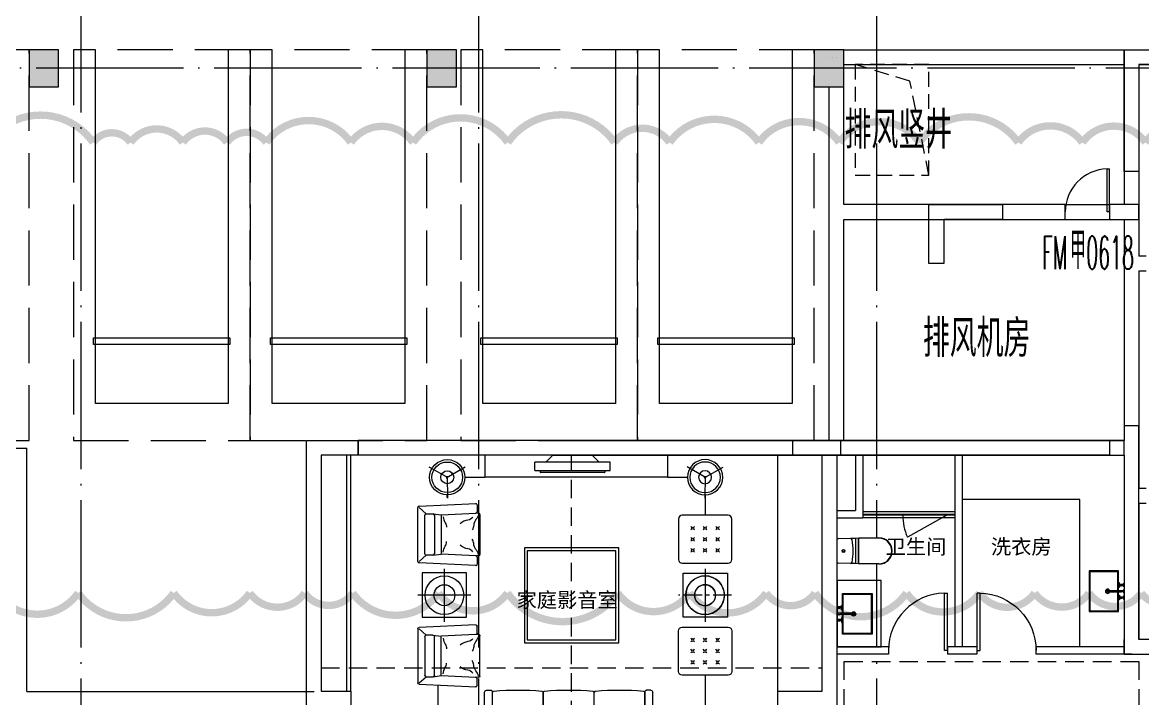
# Model space of a CAD drawing. Header units: millimetres. Extents: x 1337745 to 1642153, y -192803 to 266425.
# Drawn here: x 1454055 to 1469262, y 95055 to 104231 of the extents above; entities that cross this region are included whole.
import ezdxf
from ezdxf.enums import TextEntityAlignment as Align

# ---------------------------------------------------------------- set-up
doc = ezdxf.new("R2010")
doc.units = ezdxf.units.MM
doc.header["$LTSCALE"] = 1000
doc.header["$MEASUREMENT"] = 0
for name, pattern in [('( Hidden )', [0.375, 0.25, -0.125]), ('__附着_A09-停车位、行车流线模块_TEN24RUY_设计区$0$DASH', [0.35, 0.25, -0.1]), ('CENTER', [2, 1.25, -0.25, 0.25, -0.25]), ('DOTE', [2.42, 2, -0.2, 0.02, -0.2]), ('HIDDEN', [0.375, 0.25, -0.125]), ('HIDDEN2', [4.7625, 3.175, -1.5875])]:
    doc.linetypes.add(name, pattern=pattern)
for name, color, linetype in [('__附着_A09-停车位、行车流线模块_TEN24RUY_设计区$0$STD-PARK', 103, '__附着_A09-停车位、行车流线模块_TEN24RUY_设计区$0$DASH'), ('A-PUB_DIM', 3, 'Continuous'), ('COLUMN', 2, 'Continuous'), ('DOOR_FIRE', 4, 'Continuous'), ('DOOR_FIRE_TEXT', 7, 'Continuous'), ('DOTE', 16, 'DOTE'), ('IE-FURN', 33, 'Continuous'), ('P-FURN-高柜', 5, 'Continuous'), ('P-卫生隔断', 30, 'Continuous'), ('P-固定家具（悬空）', 142, 'Continuous'), ('P-洁具', 31, 'Continuous'), ('P-活动家具', 146, 'Continuous'), ('PUB_HATCH', 8, 'Continuous'), ('PUB_TEXT', 7, 'Continuous'), ('REF', 8, 'HIDDEN2'), ('WALL', 2, 'Continuous'), ('WALL1', 51, 'Continuous'), ('WINDOW', 4, 'Continuous'), ('剪力墙', 6, 'Continuous'), ('文字标注', 255, 'Continuous'), ('砖墙', 30, 'Continuous')]:
    doc.layers.add(name, color=color, linetype=linetype)
doc.layers.add('furniture', color=6, linetype='Continuous', lineweight=13)
doc.layers.add('投影线-细虚线', color=15, linetype='Continuous', lineweight=0)
doc.styles.add('_TCH_DIM_T3', font='SIMPLEX', dxfattribs={"width": 0.705882, "bigfont": 'GBCBIG'})
doc.styles.add('_TCH_WINDOW', font='SIMPLEX.shx', dxfattribs={"width": 0.6, "height": 3.5, "bigfont": 'GBCBIG.shx'})
doc.styles.get("Standard").update_dxf_attribs({"font": 'GBENOR', "bigfont": 'GBCBIG'})
doc.styles.add('黑体', font='SIMHEI.TTF')
doc.dimstyles.new('_TCH_ARCH&&50', dxfattribs={"dimtxt": 148.75, "dimasz": 50, "dimexe": 125, "dimexo": 150, "dimgap": 50, "dimtad": 1, "dimdec": 0, "dimzin": 0, "dimdsep": 46, "dimtxsty": '_TCH_DIM_T3', "dimblk": 'ARCHTICK', "dimcen": 0.09, "dimclrt": 7, "dimazin": 2, "dimtfac": 1, "dimtdec": 0, "dimtix": 1, "dimtmove": 2, "dimatfit": 3, "dimfxl": 1, "dimtolj": 1, "dimtzin": 0, "dimarcsym": 0})

# ---------------------------------------------------------------- blocks, each defined once
blk = doc.blocks.new('_ArchTick')
at = {"color": 0, "linetype": 'ByBlock', "const_width": 0.4}
blk.add_lwpolyline([(-0.5, -0.5), (0.5, 0.5)], dxfattribs=at)
blk = doc.blocks.new('*D49')
at = {"layer": 'A-PUB_DIM', "color": 0, "lineweight": -2, "transparency": 16777216}
for p, q in [((2969090, -686126), (2969126, -685805)), ((2969112, -685929), (2969212, -685940)), ((2969189, -686137), (2969226, -685816))]:
    blk.add_line(p, q, dxfattribs=at)
at = {"layer": 'Defpoints', "color": 0, "transparency": 16777216}
for p in [(2969212, -685940), (2969073, -686275), (2969173, -686286)]:
    blk.add_point(p, dxfattribs=at)
at = {"layer": 'A-PUB_DIM', "color": 0, "lineweight": -2, "transparency": 16777216, "xscale": 50, "yscale": 50, "zscale": 50}
for p, rotation in [((2969112, -685929), 173.5415813661932), ((2969212, -685940), 353.5415813661932)]:
    blk.add_blockref('_ArchTick', p, dxfattribs=dict(at, rotation=rotation))
at = {"layer": 'A-PUB_DIM', "color": 7, "transparency": 16777216, "insert": (2968954, -685773), "char_height": 148.8, "attachment_point": 5, "rotation": 353.5416, "style": '_TCH_DIM_T3'}
blk.add_mtext('\\A1;100', dxfattribs=at)
blk = doc.blocks.new('*D50')
at = {"layer": 'A-PUB_DIM', "color": 0, "lineweight": -2, "transparency": 16777216}
for p, q in [((2969189, -686137), (2969226, -685816)), ((2969212, -685940), (2970007, -686030)), ((2969984, -686227), (2970021, -685906))]:
    blk.add_line(p, q, dxfattribs=at)
at = {"layer": 'Defpoints', "color": 0, "transparency": 16777216}
for p in [(2970007, -686030), (2969173, -686286), (2969967, -686376)]:
    blk.add_point(p, dxfattribs=at)
at = {"layer": 'A-PUB_DIM', "color": 0, "lineweight": -2, "transparency": 16777216, "xscale": 50, "yscale": 50, "zscale": 50}
for p, rotation in [((2969212, -685940), 173.5415813662123), ((2970007, -686030), 353.5415813662123)]:
    blk.add_blockref('_ArchTick', p, dxfattribs=dict(at, rotation=rotation))
at = {"layer": 'A-PUB_DIM', "color": 7, "transparency": 16777216, "insert": (2969623, -685862), "char_height": 148.8, "attachment_point": 5, "rotation": 353.5416, "style": '_TCH_DIM_T3'}
blk.add_mtext('\\A1;800', dxfattribs=at)
blk = doc.blocks.new('*D51')
at = {"layer": 'A-PUB_DIM', "color": 0, "lineweight": -2, "transparency": 16777216}
for p, q in [((2969984, -686227), (2970021, -685906)), ((2970084, -686239), (2970120, -685917)), ((2970007, -686030), (2969957, -686024)), ((2970007, -686030), (2970106, -686041)), ((2970106, -686041), (2970156, -686047))]:
    blk.add_line(p, q, dxfattribs=at)
at = {"layer": 'Defpoints', "color": 0, "transparency": 16777216}
for p in [(2970106, -686041), (2969967, -686376), (2970067, -686388)]:
    blk.add_point(p, dxfattribs=at)
at = {"layer": 'A-PUB_DIM', "color": 0, "lineweight": -2, "transparency": 16777216, "xscale": 50, "yscale": 50, "zscale": 50}
for p, rotation in [((2970007, -686030), 353.5415813663083), ((2970106, -686041), 173.5415813663083)]:
    blk.add_blockref('_ArchTick', p, dxfattribs=dict(at, rotation=rotation))
at = {"layer": 'A-PUB_DIM', "color": 7, "transparency": 16777216, "insert": (2970070, -685912), "char_height": 148.8, "attachment_point": 5, "rotation": 353.5416, "style": '_TCH_DIM_T3'}
blk.add_mtext('\\A1;100', dxfattribs=at)
blk = doc.blocks.new('*D52')
at = {"layer": 'A-PUB_DIM', "color": 0, "lineweight": -2, "transparency": 16777216}
for p, q in [((2970084, -686239), (2970120, -685917)), ((2970106, -686041), (2971596, -686210)), ((2971574, -686407), (2971611, -686086))]:
    blk.add_line(p, q, dxfattribs=at)
at = {"layer": 'Defpoints', "color": 0, "transparency": 16777216}
for p in [(2971596, -686210), (2970067, -686388), (2971557, -686556)]:
    blk.add_point(p, dxfattribs=at)
at = {"layer": 'A-PUB_DIM', "color": 0, "lineweight": -2, "transparency": 16777216, "xscale": 50, "yscale": 50, "zscale": 50}
for p, rotation in [((2970106, -686041), 173.5415813662086), ((2971596, -686210), 353.5415813662086)]:
    blk.add_blockref('_ArchTick', p, dxfattribs=dict(at, rotation=rotation))
at = {"layer": 'A-PUB_DIM', "color": 7, "transparency": 16777216, "insert": (2970865, -686002), "char_height": 148.8, "attachment_point": 5, "rotation": 353.5416, "style": '_TCH_DIM_T3'}
blk.add_mtext('\\A1;1500', dxfattribs=at)
blk = doc.blocks.new('*D53')
at = {"layer": 'A-PUB_DIM', "color": 0, "lineweight": -2, "transparency": 16777216}
for p, q in [((2971574, -686407), (2971611, -686086)), ((2971773, -686430), (2971809, -686108)), ((2971596, -686210), (2971795, -686233))]:
    blk.add_line(p, q, dxfattribs=at)
at = {"layer": 'Defpoints', "color": 0, "transparency": 16777216}
for p in [(2971795, -686233), (2971557, -686556), (2971756, -686579)]:
    blk.add_point(p, dxfattribs=at)
at = {"layer": 'A-PUB_DIM', "color": 0, "lineweight": -2, "transparency": 16777216, "xscale": 50, "yscale": 50, "zscale": 50}
for p, rotation in [((2971596, -686210), 173.5415813662357), ((2971795, -686233), 353.5415813662357)]:
    blk.add_blockref('_ArchTick', p, dxfattribs=dict(at, rotation=rotation))
at = {"layer": 'A-PUB_DIM', "color": 7, "transparency": 16777216, "insert": (2971710, -686098), "char_height": 148.8, "attachment_point": 5, "rotation": 353.5416, "style": '_TCH_DIM_T3'}
blk.add_mtext('\\A1;200', dxfattribs=at)
blk = doc.blocks.new('*D54')
at = {"layer": 'A-PUB_DIM', "color": 0, "lineweight": -2, "transparency": 16777216}
for p, q in [((2971773, -686430), (2971809, -686108)), ((2971795, -686233), (2971746, -686227)), ((2971795, -686233), (2971895, -686244)), ((2971872, -686441), (2971909, -686120)), ((2971895, -686244), (2971944, -686249))]:
    blk.add_line(p, q, dxfattribs=at)
at = {"layer": 'Defpoints', "color": 0, "transparency": 16777216}
for p in [(2971895, -686244), (2971756, -686579), (2971855, -686590)]:
    blk.add_point(p, dxfattribs=at)
at = {"layer": 'A-PUB_DIM', "color": 0, "lineweight": -2, "transparency": 16777216, "xscale": 50, "yscale": 50, "zscale": 50}
for p, rotation in [((2971795, -686233), 353.5415813662057), ((2971895, -686244), 173.5415813662057)]:
    blk.add_blockref('_ArchTick', p, dxfattribs=dict(at, rotation=rotation))
at = {"layer": 'A-PUB_DIM', "color": 7, "transparency": 16777216, "insert": (2971829, -686375), "char_height": 148.8, "attachment_point": 5, "rotation": 353.5416, "style": '_TCH_DIM_T3'}
blk.add_mtext('\\A1;100', dxfattribs=at)
blk = doc.blocks.new('*D55')
at = {"layer": 'A-PUB_DIM', "color": 0, "lineweight": -2, "transparency": 16777216}
for p, q in [((2971872, -686441), (2971909, -686120)), ((2971895, -686244), (2972789, -686345)), ((2972767, -686542), (2972803, -686221))]:
    blk.add_line(p, q, dxfattribs=at)
at = {"layer": 'Defpoints', "color": 0, "transparency": 16777216}
for p in [(2972789, -686345), (2971855, -686590), (2972750, -686691)]:
    blk.add_point(p, dxfattribs=at)
at = {"layer": 'A-PUB_DIM', "color": 0, "lineweight": -2, "transparency": 16777216, "xscale": 50, "yscale": 50, "zscale": 50}
for p, rotation in [((2971895, -686244), 173.5415813662135), ((2972789, -686345), 353.5415813662135)]:
    blk.add_blockref('_ArchTick', p, dxfattribs=dict(at, rotation=rotation))
at = {"layer": 'A-PUB_DIM', "color": 7, "transparency": 16777216, "insert": (2972356, -686171), "char_height": 148.8, "attachment_point": 5, "rotation": 353.5416, "style": '_TCH_DIM_T3'}
blk.add_mtext('\\A1;900', dxfattribs=at)
blk = doc.blocks.new('*D56')
at = {"layer": 'A-PUB_DIM', "color": 0, "lineweight": -2, "transparency": 16777216}
for p, q in [((2972767, -686542), (2972803, -686221)), ((2972866, -686553), (2972902, -686232)), ((2972789, -686345), (2972888, -686356))]:
    blk.add_line(p, q, dxfattribs=at)
at = {"layer": 'Defpoints', "color": 0, "transparency": 16777216}
for p in [(2972888, -686356), (2972750, -686691), (2972849, -686703)]:
    blk.add_point(p, dxfattribs=at)
at = {"layer": 'A-PUB_DIM', "color": 0, "lineweight": -2, "transparency": 16777216, "xscale": 50, "yscale": 50, "zscale": 50}
for p, rotation in [((2972789, -686345), 173.5415813661332), ((2972888, -686356), 353.5415813661332)]:
    blk.add_blockref('_ArchTick', p, dxfattribs=dict(at, rotation=rotation))
at = {"layer": 'A-PUB_DIM', "color": 7, "transparency": 16777216, "insert": (2973078, -686239), "char_height": 148.8, "attachment_point": 5, "rotation": 353.5416, "style": '_TCH_DIM_T3'}
blk.add_mtext('\\A1;100', dxfattribs=at)
blk = doc.blocks.new('__附着_A09-停车位、行车流线模块_TEN24RUY_设计区$0$停车位1')
at = {"layer": '__附着_A09-停车位、行车流线模块_TEN24RUY_设计区$0$STD-PARK', "linetype": '__附着_A09-停车位、行车流线模块_TEN24RUY_设计区$0$DASH', "ltscale": 3}
for p, q in [((-168810, -21850), (-171210, -21850)), ((-171210, -21850), (-171210, -27150)), ((-168810, -27150), (-168810, -21850)), ((-171210, -27150), (-168810, -27150))]:
    blk.add_line(p, q, dxfattribs=at)
at = {"layer": 'Defpoints', "color": 9, "linetype": 'ByBlock', "ltscale": 1200}
for p, q in [((-170910, -26650), (-170910, -21850)), ((-169110, -21850), (-169110, -26650)), ((-170935, -25850), (-170935, -25758)), ((-170935, -25758), (-169085, -25758)), ((-169085, -25850), (-170935, -25850)), ((-169085, -25758), (-169085, -25850)), ((-169110, -26650), (-170910, -26650))]:
    blk.add_line(p, q, dxfattribs=at)
blk = doc.blocks.new('_FZH')
blk.add_lwpolyline([(-0.5, -0.5), (0.5, -0.5), (0.5, 0.5), (-0.5, 0.5)], close=True)
at = {"layer": 'PUB_HATCH'}
blk.add_solid([(-0.5, -0.5), (0.5, -0.5), (-0.5, 0.5), (0.5, 0.5)], dxfattribs=at)
blk = doc.blocks.new('A$C71264A39')
at = {"layer": '剪力墙', "color": 6}
for p, q in [((-80750, 11200), (-80150, 11200)), ((-80750, 11000), (-80750, 11200)), ((-80350, 11000), (-80750, 11000)), ((-80350, 7800), (-80350, 11000)), ((-80150, 11000), (-80150, 7600)), ((-80950, 7600), (-80950, 7800)), ((-80950, 7800), (-80350, 7800))]:
    blk.add_line(p, q, dxfattribs=at)
at = {"layer": '剪力墙'}
for points in [[(-76250, 16500), (-75850, 16500), (-75850, 16300), (-76050, 16300), (-76050, 14850), (-76250, 14850), (-76250, 16500)], [(-75850, 8500), (-76050, 8500), (-76050, 11100), (-76050, 11400), (-76250, 11400), (-76250, 11200), (-76450, 11200), (-76450, 11000), (-76250, 11000), (-76250, 8300), (-75850, 8300), (-75850, 8500)]]:
    blk.add_lwpolyline(points, dxfattribs=at)
at = {"layer": '剪力墙', "color": 6}
for points in [[(-78900, 14400), (-77900, 14400), (-77900, 14200), (-78700, 14200), (-78700, 13600), (-78900, 13600), (-78900, 14400)], [(-87350, 11200), (-86650, 11200), (-86650, 11000), (-87150, 11000), (-87150, 7800), (-86750, 7800), (-86750, 7600), (-87350, 7600), (-87350, 11200)], [(-80150, 11200), (-80100, 11200), (-80100, 11000), (-80150, 11000)]]:
    blk.add_lwpolyline(points, dxfattribs=at)
blk = doc.blocks.new('A$C7F7A49FB')
at = {"layer": 'WALL'}
for p, q in [((-200, 200), (-200, -1900)), ((-200, 200), (7400, 200)), ((0, 0), (0, -2000)), ((0, 0), (7200, 0)), ((-200, -2100), (-200, -2700)), ((0, -2000), (0, -2600)), ((-200, -2700), (-200, -5100)), ((100, -2600), (0, -2600)), ((0, -2800), (100, -2800)), ((0, -2800), (0, -5200)), ((-200, -5300), (-200, -5850)), ((0, -5200), (0, -5750)), ((100, -5750), (0, -5750)), ((-200, -5850), (-200, -8000)), ((0, -5950), (100, -5950)), ((0, -5950), (0, -7800)), ((200, -7800), (0, -7800)), ((-200, -8000), (200, -8000))]:
    blk.add_line(p, q, dxfattribs=at)
blk = doc.blocks.new('$DorLib2D$00000001')
for p, q in [((0.45, 0.975), (0.5, 0.975)), ((0.45, 0), (0.45, 0.975)), ((0.5, 0), (0.5, 0.975)), ((0.5, 0), (0.45, 0))]:
    blk.add_line(p, q)
at = {"lineweight": 13}
blk.add_arc((0.475, 0), 0.975, 91.4693, 180, dxfattribs=at)
blk = doc.blocks.new('A$C175371E0')
at = {"layer": 'furniture', "color": 8}
for p, q in [((-180, 161), (-194, 175)), ((-158, 161), (-144, 175)), ((-11, 161), (-25, 175)), ((11, 161), (25, 175)), ((158, 161), (144, 175)), ((180, 161), (194, 175)), ((-180, 140), (-194, 126)), ((-180, 11), (-194, 25)), ((-158, 140), (-144, 126)), ((-158, 11), (-144, 25)), ((-11, 140), (-25, 126)), ((-11, 11), (-25, 25)), ((11, 140), (25, 126)), ((11, 11), (25, 25)), ((158, 140), (144, 126)), ((158, 11), (144, 25)), ((180, 140), (194, 126)), ((180, 11), (194, 25)), ((-180, -11), (-194, -25)), ((-180, -140), (-194, -126)), ((-158, -11), (-144, -25)), ((-158, -140), (-144, -126)), ((-11, -11), (-25, -25)), ((-11, -140), (-25, -126)), ((11, -11), (25, -25)), ((11, -140), (25, -126)), ((158, -11), (144, -25)), ((158, -140), (144, -126)), ((180, -11), (194, -25)), ((180, -140), (194, -126)), ((-180, -161), (-194, -175)), ((-158, -161), (-144, -175)), ((-11, -161), (-25, -175)), ((11, -161), (25, -175)), ((158, -161), (144, -175)), ((180, -161), (194, -175))]:
    blk.add_line(p, q, dxfattribs=at)
for centre in [(-169, 151), (0, 151), (169, 151), (-169, 0), (0, 0), (169, 0), (-169, -151), (0, -151), (169, -151)]:
    blk.add_circle(centre, 15, dxfattribs=at)
at = {"layer": 'IE-FURN'}
blk.add_lwpolyline([(-362, 275), (-362, -275, 0.414214), (-312, -325), (312, -325, 0.414214), (362, -275), (362, 275, 0.414214), (312, 325), (-312, 325, 0.414214)], format="xyb", close=True, dxfattribs=at)
blk = doc.blocks.new('uio')
at = {"lineweight": 5, "ltscale": 0.03}
for p, q in [((-104844, -966881), (-104736, -966120)), ((-104716, -966104), (-103987, -966174)), ((-104621, -966207), (-104099, -966257)), ((-103970, -966193), (-104007, -966961)), ((-104651, -966317), (-104642, -966224)), ((-104651, -966317), (-104648, -966429)), ((-104651, -966317), (-104648, -966429)), ((-104112, -966387), (-104634, -966338)), ((-104112, -966387), (-104634, -966338)), ((-104091, -966371), (-104115, -966479)), ((-104091, -966371), (-104115, -966479)), ((-104082, -966277), (-104091, -966371)), ((-104082, -966277), (-104091, -966371)), ((-104714, -966896), (-104648, -966429)), ((-104115, -966479), (-104648, -966429)), ((-104115, -966479), (-104138, -966950)), ((-104734, -966912), (-104828, -966903)), ((-104719, -966931), (-104714, -966896)), ((-104160, -967004), (-104702, -966952)), ((-104140, -966986), (-104138, -966950)), ((-104028, -966979), (-104121, -966970))]:
    blk.add_line(p, q, dxfattribs=at)
for p, q in [((-104651, -966317), (-104642, -966224)), ((-104115, -966479), (-104648, -966429))]:
    blk.add_line(p, q)
for centre, start, end in [((-104718, -966123), 84.5739, 171.9109), ((-104623, -966226), 84.5739, 174.5739), ((-104623, -966226), 84.5739, 174.5739), ((-103989, -966192), 357.2369, 84.5739), ((-104632, -966319), 174.5739, 264.5739), ((-104632, -966319), 174.5739, 264.5739), ((-104110, -966369), 264.5739, 354.5739), ((-104110, -966369), 264.5739, 354.5739), ((-104101, -966276), 354.5739, 84.5739), ((-104101, -966276), 354.5739, 84.5739), ((-104826, -966884), 171.9109, 264.5739), ((-104733, -966893), 264.5739, 351.9109), ((-104701, -966934), 171.9109, 264.5739), ((-104119, -966951), 177.2369, 264.5739), ((-104029, -966960), 274.8838, 7.5468), ((-104158, -966985), 264.5739, 357.2369)]:
    blk.add_arc(centre, 18.7, start, end, dxfattribs=at)
at = {"layer": 'furniture', "color": 8}
for p, q in [((-104718, -966123), (-104642, -966224)), ((-103989, -966192), (-104082, -966277))]:
    blk.add_line(p, q, dxfattribs=at)
for points in [[(-104624, -966459, -0.157856), (-104544, -966495, 0.195258), (-104485, -966517, 0.506042)], [(-104144, -966505, 0.157856), (-104230, -966525, -0.195258), (-104291, -966535, -0.506042)], [(-104655, -966859, 0.215808), (-104609, -966798, -0.158378), (-104551, -966698, -0.75133)], [(-104655, -966859, 0.215808), (-104609, -966798, -0.158378), (-104551, -966698, -0.75133)], [(-104189, -966903, -0.215808), (-104222, -966835, 0.158378), (-104261, -966726, 0.75133)], [(-104189, -966903, -0.215808), (-104222, -966835, 0.158378), (-104261, -966726, 0.75133)], [(-104701, -966934, 0.13045), (-104627, -966906, -0.166434), (-104547, -966883, 0.138962), (-104485, -966868, -0.132288)], [(-104701, -966934, 0.13045), (-104627, -966906, -0.166434), (-104547, -966883, 0.138962), (-104485, -966868, -0.132288)], [(-104158, -966985, -0.13045), (-104225, -966944, 0.166434), (-104299, -966906, -0.138962), (-104358, -966880, 0.132288)], [(-104158, -966985, -0.13045), (-104225, -966944, 0.166434), (-104299, -966906, -0.138962), (-104358, -966880, 0.132288)]]:
    blk.add_lwpolyline(points, format="xyb", dxfattribs=at)
blk = doc.blocks.new('A$C394A4696')
at = {"layer": 'IE-FURN'}
for p, q in [((-810, 1114), (-810, 1051)), ((-810, 1114), (-810, 1051)), ((-27, 1141), (-783, 1141)), ((-200, 1051), (-200, 1123)), ((-126, 1033), (-792, 1033)), ((-126, 344), (-792, 344)), ((-782, 344), (-108, 344)), ((-782, 344), (-108, 344)), ((-782, 344), (-108, 344)), ((-782, 344), (-108, 344)), ((-782, 344), (-108, 344)), ((-782, 344), (-108, 344)), ((-108, 326), (-108, -1015)), ((-782, -344), (-108, -344)), ((-782, -344), (-108, -344)), ((-782, -344), (-108, -344)), ((-782, -344), (-108, -344)), ((-782, -344), (-108, -344)), ((-782, -344), (-108, -344)), ((-810, -1114), (-810, -1051)), ((-810, -1114), (-810, -1051)), ((-126, -1033), (-792, -1033)), ((-782, -1033), (-108, -1033)), ((-782, -1033), (-108, -1033)), ((-200, -1051), (-200, -1123)), ((-27, -1141), (-783, -1141))]:
    blk.add_line(p, q, dxfattribs=at)
blk.add_lwpolyline([(0, -1114), (0, 1114)], dxfattribs=at)
at = {"layer": 'IE-FURN', "color": 8}
for points in [[(-236, 1015, -0.414214), (-218, 1033), (-126, 1033, -0.414214), (-108, 1015), (-108, 362, -0.414214), (-126, 344), (-218, 344, -0.414214), (-236, 362, -0.097845)], [(-236, 326, -0.414214), (-218, 344), (-126, 344, -0.414214), (-108, 326), (-108, -326, -0.414214), (-126, -344), (-218, -344, -0.414214), (-236, -326, -0.097845)], [(-236, 362, 0.414214), (-218, 344), (-126, 344, 0.414214), (-108, 362), (-108, 326, 0.414214), (-126, 344), (-218, 344, 0.414214), (-236, 326, 1.773437)], [(-236, -1015, 0.414214), (-218, -1033), (-126, -1033, 0.414214), (-108, -1015), (-108, -362, 0.414214), (-126, -344), (-218, -344, 0.414214), (-236, -362, 0.097845)], [(-236, -326, 0.414214), (-218, -344), (-126, -344, 0.414214), (-108, -326), (-108, -362, 0.414214), (-126, -344), (-218, -344, 0.414214), (-236, -362, 1.773437)]]:
    blk.add_lwpolyline(points, format="xyb", close=True, dxfattribs=at)
at = {"layer": 'IE-FURN'}
for centre, radius, start, end in [((-783, 1114), 26.8, 90, 180), ((-783, 1114), 26.8, 90, 180), ((-182, 1123), 18, 90, 180), ((-27, 1114), 26.8, 0, 90), ((3180, 689), 3993, 175.3139, 184.6861), ((-792, 1051), 18, 180, 270), ((-792, 1051), 18, 180, 270), ((-782, 1015), 18, 90, 180), ((-182, 1051), 18, 180, 270), ((-126, 1015), 18, 0, 90), ((3180, 0), 3993, 175.3139, 184.6861), ((-782, 362), 18, 180, 270), ((-782, 362), 18, 180, 270), ((-782, 326), 18, 90, 180), ((-782, 326), 18, 90, 180), ((-126, 326), 18, 0, 90), ((3180, -689), 3993, 175.3139, 184.6861), ((-783, -368), 18, 90, 180), ((-782, -326), 18, 180, 270), ((-782, -326), 18, 180, 270), ((-782, -362), 18, 90, 180), ((-792, -1051), 18, 90, 180), ((-792, -1051), 18, 90, 180), ((-782, -1015), 18, 180, 270), ((-782, -1015), 18, 180, 270), ((-182, -1051), 18, 90, 180), ((-783, -1114), 26.8, 180, 270), ((-783, -1114), 26.8, 180, 270), ((-182, -1123), 18, 180, 270), ((-27, -1114), 26.8, 270, 0)]:
    blk.add_arc(centre, radius, start, end, dxfattribs=at)
at = {"layer": 'IE-FURN', "color": 161}
blk.add_arc((-126, -1015), 18, 270, 0, dxfattribs=at)
blk = doc.blocks.new('IFF-Lamp400')
at = {"lineweight": 5, "ltscale": 0.03}
for p, q in [((-7, -12), (116, 205)), ((-7, -12), (116, 205)), ((13, 0), (-236, -2)), ((13, 0), (-236, -2)), ((-7, 11), (120, -203)), ((-7, 11), (120, -203))]:
    blk.add_line(p, q, dxfattribs=at)
at = {"lineweight": 5, "ltscale": 0.03, "const_width": 6.67}
for points in [[(95, 167), (115, 203)], [(95, 167), (115, 203)], [(-192, -2), (-233, -2)], [(-192, -2), (-233, -2)], [(98, -166), (118, -201)], [(98, -166), (118, -201)]]:
    blk.add_lwpolyline(points, dxfattribs=at)
at = {"lineweight": 5, "ltscale": 0.03}
blk.add_circle((0, 0), 200, dxfattribs=at)
at = {"linetype": 'ByBlock'}
for radius in [173, 173, 73.3, 73.3]:
    blk.add_circle((0, 0), radius, dxfattribs=at)
blk = doc.blocks.new('A$C2EEA3612')
at = {"linetype": 'Continuous'}
for p, q in [((-180, 570), (-173, 300)), ((-175, 570), (-168, 300)), ((175, 570), (168, 300)), ((180, 570), (173, 300)), ((-173, 300), (-171, 240)), ((-172, 255), (172, 255)), ((-171, 240), (-169, 187)), ((-169, 187), (-166, 19)), ((-163, 295), (163, 295)), ((-163, 290), (163, 290)), ((169, 187), (166, 19)), ((171, 240), (169, 187)), ((173, 300), (171, 240)), ((-146, 0), (146, 0))]:
    blk.add_line(p, q, dxfattribs=at)
for radius in [20, 15]:
    blk.add_circle((0, 90), radius, dxfattribs=at)
for centre, radius, start, end in [((0, 570), 180, 0, 180), ((0, 570), 175, 0, 180), ((-163, 300), 10, 181.7534, 270), ((-149, 187), 20, 99.8557, 181.7534), ((-163, 300), 5, 181.7534, 270), ((0, -673), 893, 80.1443, 99.8557), ((149, 187), 20, 358.2466, 80.1443), ((163, 300), 5, 270, 358.2466), ((163, 300), 10, 270, 358.2466), ((-146, 20), 20, 181.7534, 270), ((146, 20), 20, 270, 358.2466)]:
    blk.add_arc(centre, radius, start, end, dxfattribs=at)
blk = doc.blocks.new('g3wr')
at = {"color": 251}
blk.add_wipeout([(92376, 176270), (92376, 176416), (92376, 176562), (92382, 176575), (92396, 176582), (92459, 176583), (92576, 176581), (92666, 176589), (92736, 176588), (92946, 176596), (92946, 176591), (93057, 176558), (93057, 176558), (93126, 176416), (93076, 176298), (92946, 176236), (92831, 176244), (92676, 176243), (92576, 176251), (92396, 176250)], dxfattribs=at)
at = {"xscale": -1, "rotation": 270}
blk.add_blockref('A$C2EEA3612', (92376, 176416), dxfattribs=at)
blk = doc.blocks.new('A$C12CE3BE6')
at = {"ltscale": 10}
for p, q in [((180, 469), (200, 469)), ((285, 469), (265, 469)), ((370, 469), (350, 469)), ((220, 412), (160, 412)), ((160, 412), (160, 405)), ((220, 405), (160, 405)), ((180, 412), (180, 435)), ((200, 412), (200, 435)), ((220, 405), (220, 412)), ((265, 260), (265, 435)), ((285, 260), (285, 435)), ((330, 412), (390, 412)), ((330, 405), (330, 412)), ((330, 405), (390, 405)), ((350, 412), (350, 435)), ((370, 412), (370, 435)), ((390, 412), (390, 405))]:
    blk.add_line(p, q, dxfattribs=at)
at = {"color": 8, "ltscale": 10}
for p, q in [((184, 442), (184, 469)), ((195, 442), (195, 469)), ((354, 442), (354, 469)), ((365, 442), (365, 469)), ((182, 422), (182, 442)), ((197, 442), (182, 442)), ((197, 422), (182, 422)), ((187, 412), (187, 422)), ((193, 412), (193, 422)), ((197, 422), (197, 442)), ((352, 422), (352, 442)), ((352, 442), (367, 442)), ((352, 422), (367, 422)), ((357, 412), (357, 422)), ((363, 412), (363, 422)), ((367, 422), (367, 442))]:
    blk.add_line(p, q, dxfattribs=at)
at = {"color": 8}
for p, q in [((261, 236), (289, 264)), ((261, 264), (289, 236))]:
    blk.add_line(p, q, dxfattribs=at)
at = {"ltscale": 10}
for points in [[(200, 435), (200, 469), (215, 469), (215, 475), (165, 475), (165, 469), (180, 469), (180, 435)], [(285, 435), (285, 469), (300, 469), (300, 475), (250, 475), (250, 469), (265, 469), (265, 435)], [(370, 435), (370, 469), (385, 469), (385, 475), (335, 475), (335, 469), (350, 469), (350, 435)]]:
    blk.add_lwpolyline(points, dxfattribs=at)
blk.add_lwpolyline([(0, 0), (0, 400), (550, 400), (550, 0)], close=True)
at = {"color": 8}
blk.add_lwpolyline([(10, 10), (10, 390), (540, 390), (540, 10)], close=True, dxfattribs=at)
at = {"color": 8, "ltscale": 10}
for centre in [(190, 409), (360, 409)]:
    blk.add_circle(centre, 3.5, dxfattribs=at)
at = {"color": 8}
for radius in [29.1, 20]:
    blk.add_circle((275, 250), radius, dxfattribs=at)
at = {"ltscale": 10}
blk.add_arc((275, 260), 10, 180, 0, dxfattribs=at)
blk = doc.blocks.new('A$C7F2562B0')
at = {"color": 252}
blk.add_line((3283, 2785), (2746, 2488), dxfattribs=at)
blk.add_arc((3406, 2784), 723, 179.8571, 204.0905, dxfattribs=at)
at = {"layer": 'furniture', "color": 6}
for p, q in [((-508, 3600), (-2992, 3600)), ((-508, 3600), (-508, 3300)), ((-508, 3300), (-2992, 3300))]:
    blk.add_line(p, q, dxfattribs=at)
at = {"layer": 'furniture'}
for p, q in [((-2992, 3600), (-2992, 3300)), ((-2453, 2344), (-2453, 1056)), ((-1173, 2344), (-2453, 2344)), ((-1173, 1056), (-1173, 2344)), ((-2453, 1056), (-1173, 1056))]:
    blk.add_line(p, q, dxfattribs=at)
at = {"layer": 'furniture', "color": 8}
for p, q in [((-1287, 3505), (-2313, 3505)), ((-2313, 3393), (-2313, 3505)), ((-2163, 3505), (-2065, 3600)), ((-2065, 3600), (-1535, 3600)), ((-1535, 3600), (-1437, 3505)), ((-1287, 3393), (-1287, 3505)), ((-2313, 3393), (-1287, 3393)), ((-2238, 3393), (-2238, 3371)), ((-1369, 3363), (-2231, 3363)), ((-1362, 3393), (-1362, 3371)), ((-2413, 2304), (-2413, 1096)), ((-1213, 2304), (-2413, 2304)), ((-1213, 1096), (-1213, 2304)), ((-3539, 1341), (-3539, 2059)), ((0, 2059), (0, 1341)), ((-3180, 1700), (-3899, 1700)), ((-2413, 1096), (-1213, 1096))]:
    blk.add_line(p, q, dxfattribs=at)
at = {"layer": 'furniture', "color": 8, "linetype": 'CENTER', "ltscale": 0.2}
for p, q in [((-3539, 1341), (-3539, 2059)), ((0, 2059), (0, 1341)), ((-3180, 1700), (-3899, 1700)), ((359, 1700), (-359, 1700))]:
    blk.add_line(p, q, dxfattribs=at)
at = {"layer": 'furniture'}
blk.add_lwpolyline([(-3239, 1404), (-3239, 2004), (-3839, 2004), (-3839, 1404)], close=True, dxfattribs=at)
at = {"layer": 'furniture', "color": 6}
blk.add_lwpolyline([(-296, 2000), (304, 2000), (304, 1400), (-296, 1400)], close=True, dxfattribs=at)
at = {"layer": 'furniture', "color": 8}
for centre, radius in [((-3539, 1700), 262), ((-3539, 1700), 142), ((0, 1700), 262), ((0, 1700), 142)]:
    blk.add_circle(centre, radius, dxfattribs=at)
for centre, start, end in [((-2231, 3371), 180, 270), ((-1369, 3371), 270, 0)]:
    blk.add_arc(centre, 7.5, start, end, dxfattribs=at)
at = {"layer": 'furniture', "color": 8, "extrusion": (0, 0, -1)}
for major_axis in [(185, 185), (101, 101)]:
    blk.add_ellipse((0, 1700), major_axis=major_axis, ratio=1, start_param=1.570796326794897, end_param=7.853981633974483, dxfattribs=at)
at = {"layer": 'IE-FURN'}
for p, q in [((-4861, 400), (-4861, 3600)), ((-4811, 400), (-4811, 3600)), ((989, 400), (989, 3600))]:
    blk.add_line(p, q, dxfattribs=at)
at = {"layer": 'P-FURN-高柜', "color": 8}
for points in [[(-3260, 3300), (-2992, 3300)], [(-508, 3300), (-240, 3300)], [(-3500, 3026), (-3500, 3060)], [(0, 3060), (0, 2784)], [(0, 616), (0, 0), (-711, 0)], [(-3626, 480), (-3626, 0), (-2992, 0)]]:
    blk.add_lwpolyline(points, dxfattribs=at)
at = {"layer": 'P-卫生隔断', "color": 142}
for p, q in [((3391, 2830), (2140, 2830)), ((3391, 2750), (2140, 2750))]:
    blk.add_line(p, q, dxfattribs=at)
at = {"layer": 'P-卫生隔断'}
for p, q in [((3391, 2795), (2140, 2795)), ((3391, 2785), (2140, 2785))]:
    blk.add_line(p, q, dxfattribs=at)
at = {"layer": 'P-固定家具（悬空）', "elevation": 0}
blk.add_lwpolyline([(1791, 1900), (1791, 1000), (2390, 1000), (2390, 1900)], close=True, dxfattribs=at)
at = {"layer": 'P-活动家具'}
for p, q in [((5089, 3000), (3491, 3000)), ((5089, 1000), (5089, 3000))]:
    blk.add_line(p, q, dxfattribs=at)
at = {"layer": 'REF', "linetype": 'HIDDEN'}
for p, q in [((-1813, -7484), (-1813, 3600)), ((-5211, 716), (1585, 716))]:
    blk.add_line(p, q, dxfattribs=at)
at = {"layer": 'REF', "linetype": 'HIDDEN', "elevation": 0}
blk.add_lwpolyline([(5889, -3200), (1890, -3200), (1890, 800), (5889, 800)], close=True, dxfattribs=at)
at = {"layer": 'WALL'}
for p, q in [((2040, 3600), (2040, 2850)), ((2140, 3600), (2140, 2750)), ((3391, 3600), (3391, 1000)), ((3491, 3600), (3491, 1000)), ((1790, 2850), (2040, 2850)), ((1790, 2750), (2140, 2750)), ((2489, 1000), (1790, 1000)), ((2489, 1000), (2489, 900)), ((3689, 1000), (3289, 1000)), ((3289, 1000), (3289, 900)), ((3689, 1000), (3689, 900)), ((5691, 1000), (4489, 1000)), ((4489, 1000), (4489, 900)), ((2489, 900), (1790, 900)), ((3689, 900), (3289, 900)), ((5791, 900), (4489, 900))]:
    blk.add_line(p, q, dxfattribs=at)
at = {"layer": 'furniture', "color": 6}
blk.add_blockref('A$C175371E0', (0, 2459), dxfattribs=at)
for name, p, xscale, rotation in [('A$C175371E0', (0, 941), -0.9999999999999997, 179.9999999999999), ('A$C394A4696', (-1852, -400), -1.000000000000001, 90)]:
    blk.add_blockref(name, p, dxfattribs=dict(at, xscale=xscale, rotation=rotation))
at = {"layer": 'IE-FURN'}
for p, xscale, yscale, zscale, rotation in [((-3500, 3300), 1.199999999953434, 1.199999999953434, 1.199999999953434, 90), ((0, 3300), -1.199999999953433, 1.199999999953433, 1.199999999953433, 270)]:
    blk.add_blockref('IFF-Lamp400', p, dxfattribs=dict(at, xscale=xscale, yscale=yscale, zscale=zscale, rotation=rotation))
at = {"layer": 'IE-FURN', "rotation": 95.42610745096003}
blk.add_blockref('uio', (-975577, 15048), dxfattribs=at)
at = {"layer": 'IE-FURN', "xscale": -1.000000000000001, "rotation": 84.5738928507004}
blk.add_blockref('uio', (-975577, -11648), dxfattribs=at)
at = {"layer": 'P-洁具', "extrusion": (0, 0, -1), "zscale": -1, "rotation": 180.000000000005}
blk.add_blockref('g3wr', (90587, 178716), dxfattribs=at)
at = {"layer": 'P-洁具', "xscale": -1.000000000000001, "rotation": 270}
blk.add_blockref('A$C12CE3BE6', (5214, 1479), dxfattribs=at)
at = {"layer": 'P-洁具', "rotation": 90}
blk.add_blockref('A$C12CE3BE6', (2266, 1172), dxfattribs=at)
at = {"layer": 'WINDOW'}
for p, xscale, yscale, zscale, rotation in [((2889, 950), 800.0000000000005, 800.0000000000005, -800.0000000000002, 359.9999999999949), ((4093, 950), -800.0000000000006, 800.0000000000006, -800.0000000000006, 359.9999999999948)]:
    blk.add_blockref('$DorLib2D$00000001', p, dxfattribs=dict(at, xscale=xscale, yscale=yscale, zscale=zscale, rotation=rotation))

msp = doc.modelspace()

# ---------------------------------------------------------------- linework, layer by layer
at = {"layer": '__附着_A09-停车位、行车流线模块_TEN24RUY_设计区$0$STD-PARK', "color": 1, "const_width": 100}
msp.add_lwpolyline([(1453585.9, 102600.5, -0.5205671), (1455015.5, 102600.5, -0.5205671), (1455523.7, 102600.5, -0.5205671), (1456232.7, 102600.5, -0.5205671), (1456832.7, 102600.5, -0.5205671), (1457366.9, 102600.5, -0.5205671), (1458515, 102600.5, -0.5205671), (1459358.4, 102600.5, -0.5205671), (1460645.1, 102600.5, -0.5205671), (1462093.9, 102600.5, -0.5205671), (1462841.8, 102600.5, -0.5205671), (1464052.8, 102600.5, -0.5205671), (1465144.2, 102600.5, -0.5205671), (1466232.6, 102600.5, -0.5205671), (1467574.3, 102600.5, -0.5205671), (1468444.4, 102600.5, -0.5205671), (1469301.1, 102600.5, -0.5205671), (1470672.1, 102600.5, -0.5205671)], format="xyb", dxfattribs=at)
at = {"layer": 'DOOR_FIRE'}
for p, q in [((1468211.9, 101758.2), (1468811.9, 101758.2)), ((1468211.9, 101558.2), (1468811.9, 101558.2))]:
    msp.add_line(p, q, dxfattribs=at)
at = {"layer": 'DOTE'}
for p, q in [((1454847.5, 199388.6, 0), (1454847.5, 86979.4, 0)), ((1460247.5, 199388.6, 0), (1460247.5, 86979.4, 0)), ((1465647.5, 199388.6, 0), (1465647.5, 86979.4, 0)), ((1548200.7, 103608.6), (1441879.4, 103608.6))]:
    msp.add_line(p, q, dxfattribs=at)
at = {"layer": '投影线-细虚线', "linetype": '( Hidden )', "ltscale": 0.8, "elevation": 0}
msp.add_lwpolyline([(1466361.9, 103658.2), (1465361.9, 103658.2), (1465361.9, 102158.2), (1466361.9, 102158.2)], close=True, dxfattribs=at)
msp.add_lwpolyline([(1466361.9, 102158.2), (1466103.6, 103435.1), (1465361.9, 103658.2)], dxfattribs=at)
at = {"layer": '砖墙', "linetype": 'ByBlock'}
for p, q in [((1465011.8, 103758.2, 0), (1465011.8, 103758.2, 0)), ((1465058.5, 103758.2, 0), (1465058.5, 103758.2, 0)), ((1465105.1, 103758.2, 0), (1465105.1, 103758.2, 0)), ((1465205.1, 103858.2, 0), (1469011.9, 103858.2, 0)), ((1469011.9, 103858.2, 0), (1469011.9, 103658.2, 0)), ((1465205.1, 103658.2, 0), (1469011.9, 103658.2, 0)), ((1465005.1, 101658.2, 0), (1465005.1, 103358.6, 0)), ((1465205.1, 101758.2, 0), (1465205.1, 103358.6, 0)), ((1468211.9, 101758.2, 0), (1465205.1, 101758.2, 0)), ((1468211.9, 101558.2, 0), (1468211.9, 101758.2, 0)), ((1469211.9, 101758.2, 0), (1468811.9, 101758.2, 0)), ((1468811.9, 101758.2, 0), (1468811.9, 101558.2, 0)), ((1469211.9, 101558.2, 0), (1469211.9, 101758.2, 0)), ((1465005.1, 98558.2, 0), (1465005.1, 101658.2, 0)), ((1465205.1, 98558.2, 0), (1465205.1, 101558.2, 0)), ((1465205.1, 101558.2, 0), (1468211.9, 101558.2, 0)), ((1468811.9, 101558.2, 0), (1469211.9, 101558.2, 0)), ((1461511.8, 98558.2, 0), (1458611.8, 98558.2, 0)), ((1458611.8, 98358.2, 0), (1458611.8, 98558.2, 0)), ((1461511.6, 98558.2, 0), (1464911.8, 98558.2, 0)), ((1467811.9, 98558.2, 0), (1461511.8, 98558.2, 0)), ((1464911.8, 98558.2, 0), (1461512.1, 98558.2, 0)), ((1465005.1, 98558.2, 0), (1465205.1, 98558.2, 0)), ((1465111.8, 98558.2, 0), (1469011.9, 98558.2, 0)), ((1468811.8, 98558.2, 0), (1465111.8, 98558.2, 0)), ((1469011.9, 98358.2, 0), (1469011.9, 98558.2, 0)), ((1453917.5, 98452.5, 0), (1454117.5, 98452.5, 0)), ((1454117.5, 95152.5, 0), (1454117.5, 98452.5, 0)), ((1461411.8, 98358.2, 0), (1458611.8, 98358.2, 0)), ((1461611.6, 98358.2, 0), (1465011.8, 98358.2, 0)), ((1461611.8, 98358.2, 0), (1467811.9, 98358.2, 0)), ((1465011.8, 98358.2, 0), (1461612.1, 98358.2, 0)), ((1465011.8, 98358.2, 0), (1469011.9, 98358.2, 0)), ((1468811.8, 98358.2, 0), (1465011.8, 98358.2, 0)), ((1469011.8, 95658.2, 0), (1469011.8, 95858.2, 0)), ((1469011.9, 95658.2, 0), (1469211.9, 95658.2, 0)), ((1454117.5, 95152.5, 0), (1458017.5, 95152.5, 0)), ((1464311.4, 94958.2, 0), (1464311.4, 95158.2, 0)), ((1464311.4, 94958.2, 0), (1464311.4, 95158.2, 0))]:
    msp.add_line(p, q, dxfattribs=at)
at = {"layer": '砖墙'}
msp.add_line((1465161.9, 98558.2, 0), (1468935.8, 98558.2, 0), dxfattribs=at)

# ---------------------------------------------------------------- block references
at = {"layer": '__附着_A09-停车位、行车流线模块_TEN24RUY_设计区$0$STD-PARK', "linetype": 'ByBlock', "rotation": 5.808049563462681e-07}
for p in [(1622957.6, 125708.6, 0), (1625957.6, 125708.2, 0), (1628357.6, 125708.6, 0), (1631215.2, 125708.2, 0), (1633615.2, 125708.6, 0)]:
    msp.add_blockref('__附着_A09-停车位、行车流线模块_TEN24RUY_设计区$0$停车位1', p, dxfattribs=at)
at = {"layer": '__附着_A09-停车位、行车流线模块_TEN24RUY_设计区$0$STD-PARK', "linetype": 'ByBlock'}
for p in [(1628357.6, 125708.6, 0), (1631215.2, 125708.2, 0), (1633615.2, 125708.6, 0)]:
    msp.add_blockref('__附着_A09-停车位、行车流线模块_TEN24RUY_设计区$0$停车位1', p, dxfattribs=at)
at = {"layer": '__附着_A09-停车位、行车流线模块_TEN24RUY_设计区$0$STD-PARK'}
msp.add_blockref('A$C7F7A49FB', (1469211.9, 103658.2, 0), dxfattribs=at)
at = {"layer": 'COLUMN'}
for p, xscale, yscale, zscale in [((1454347.5, 103608.6, 0), 399.9999999997656, 500.0000000001928, 500.0000000001927), ((1459747.5, 103608.6, 0), 400.0000000023629, 500.0000000015875, 500.0000000015874), ((1459747.5, 103608.6, 0), 400.0000000023283, 500.0000000015862, 500.0000000015874), ((1465005.1, 103608.6, 0), 399.9999999997133, 500.0000000000247, 500.0000000000247), ((1465005.1, 103608.6, 0), 399.9999999997672, 500.0000000000291, 500.0000000000247)]:
    msp.add_blockref('_FZH', p, dxfattribs=dict(at, xscale=xscale, yscale=yscale, zscale=zscale))
at = {"layer": 'DOOR_FIRE', "xscale": 600, "yscale": 600, "zscale": 200}
msp.add_blockref('$DorLib2D$00000001', (1468511.9, 101658.2, 0), dxfattribs=at)
at = {"layer": 'WALL1'}
msp.add_blockref('A$C71264A39', (1545261.8, 87358.2, 0), dxfattribs=at)

# ---------------------------------------------------------------- texts
at = {"layer": 'DOOR_FIRE_TEXT', "style": '_TCH_WINDOW'}
for s, height, width, p in [('FM', 446.25, 0.423529, (1467897.3, 100883.2, 0)), ('甲', 506.4, 0.6, (1468275.3, 100883.2, 0)), ('0618', 446.25, 0.423529, (1468496.5, 100883.2, 0))]:
    msp.add_text(s, height=height, rotation=360, dxfattribs=dict(at, width=width)).set_placement(p)
at = {"layer": 'PUB_TEXT'}
for s, p in [('排风竖井', (1465217, 102516.3, 0)), ('排风机房', (1466280, 99690.2, 0))]:
    msp.add_text(s, height=506.38, rotation=360, dxfattribs=at).set_placement(p)

# ---------------------------------------------------------------- dimensions: what is measured, and where the dimension line sits
at = {"layer": 'A-PUB_DIM'}
for base, p1, p2, angle, picture, middle in [((1492954.1, 152209.7, 0), (1492854.1, 151861.3, 0), (1492954.1, 151861.3, 0), 360, '*D49', (1492679.1, 152347.2, 0)), ((1493754.1, 152209.7, 0), (1492954.1, 151861.3, 0), (1493754.1, 151861.3, 0), 0, '*D50', (1493354.1, 152334.1, 0)), ((1493854.1, 152209.7, 0), (1493754.1, 151861.3, 0), (1493854.1, 151861.3, 0), 0, '*D51', (1493804.1, 152334.1, 0)), ((1495354.1, 152209.7, 0), (1493854.1, 151861.3, 0), (1495354.1, 151861.3, 0), 360, '*D52', (1494604.1, 152334.1, 0)), ((1495554.1, 152209.7, 0), (1495354.1, 151861.3, 0), (1495554.1, 151861.3, 0), 0, '*D53', (1495454.1, 152334.1, 0)), ((1496554.1, 152209.7, 0), (1495654.1, 151861.3, 0), (1496554.1, 151861.3, 0), 360, '*D55', (1496104.1, 152334.1, 0)), ((1496654.1, 152209.7, 0), (1496554.1, 151861.3, 0), (1496654.1, 151861.3, 0), 360, '*D56', (1496829.1, 152347.2, 0)), ((1495654.1, 152209.7, 0), (1495554.1, 151861.3, 0), (1495654.1, 151861.3, 0), 0, '*D54', (1495604.1, 152072.2, 0))]:
    dim = msp.add_linear_dim(base=base, p1=p1, p2=p2, angle=angle, dimstyle='_TCH_ARCH&&50', dxfattribs=at)
    dim.commit()
    dim.dimension.update_dxf_attribs({"geometry": picture, "text_midpoint": middle, "dimtype": 129, "insert": (-1534570.3, 499813.5)})

# ---------------------------------------------------------------- next in the draw order: block references
at = {"layer": '砖墙'}
msp.add_blockref('A$C7F2562B0', (1463322.6, 94758.1, 0), dxfattribs=at)

# ---------------------------------------------------------------- next in the draw order: linework, layer by layer
at = {"layer": '__附着_A09-停车位、行车流线模块_TEN24RUY_设计区$0$STD-PARK', "color": 1, "const_width": 100}
msp.add_lwpolyline([(1469790.8, 96488.9, -0.5205671), (1469243.8, 96488.9, -0.5205671), (1468535, 96488.9, -0.5205671), (1467796.6, 96488.9, -0.5205671), (1467048.4, 96488.9, -0.5205671), (1466057.3, 96488.9, -0.5205671), (1464815.8, 96488.9, -0.5205671), (1464151.3, 96488.9, -0.5205671), (1463110.7, 96488.9, -0.5205671), (1462137, 96488.9, -0.5205671), (1460639.2, 96488.9, -0.5205671), (1459705.3, 96488.9, -0.5205671), (1458539.4, 96488.9, -0.5205671), (1457888.5, 96488.9, -0.5205671), (1457142.8, 96488.9, -0.5205671), (1456110, 96488.9, -0.5205671), (1454813.2, 96488.9, -0.5205671), (1453702, 96488.9, -0.5205671)], format="xyb", dxfattribs=at)
at = {"layer": '砖墙'}
msp.add_line((1465161.9, 98358.2, 0), (1468935.8, 98358.2, 0), dxfattribs=at)

# ---------------------------------------------------------------- next in the draw order: texts
at = {"layer": '文字标注', "color": 0, "ltscale": 0.3, "style": '黑体'}
for s, p in [('卫生间', (1465773, 97015.7, 0)), ('洗衣房', (1467202.6, 97015.7, 0))]:
    msp.add_text(s, height=201.6, rotation=360, dxfattribs=at).set_placement(p)
msp.add_text('家庭影音室', height=201.6, rotation=360, dxfattribs=at).set_placement((1461450.8, 96398.7, 0), align=Align.MIDDLE)

doc.saveas('drawing.dxf')
